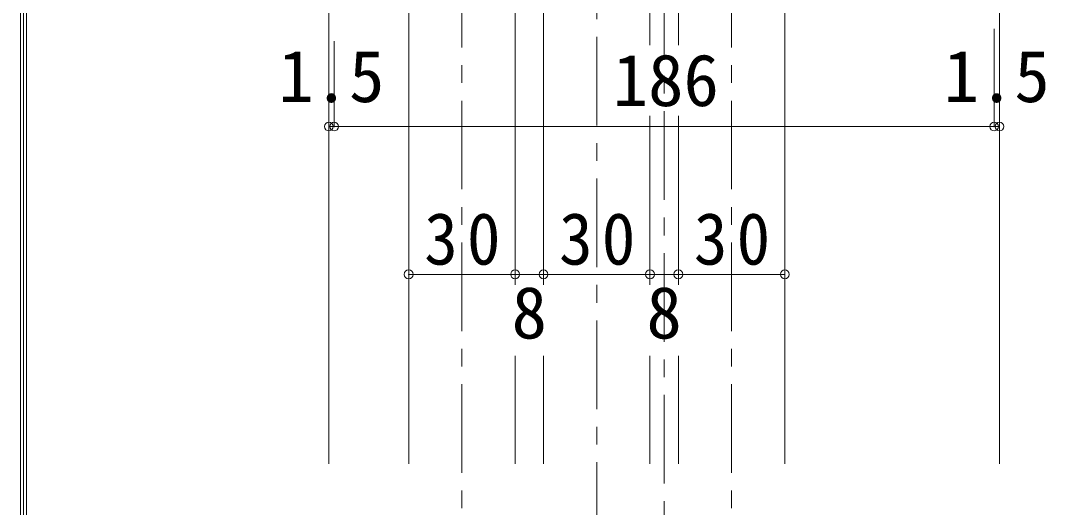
# Model space of a CAD drawing. Units: millimetres at full size, sheet at 1:5; details may follow other scales. Extents: x -957 to 993, y -689 to 708.
# Drawn here: x -957.2 to -668.3, y -216.7 to -79.3 of the extents above; entities that cross this region are included whole.
import ezdxf
from ezdxf.enums import TextEntityAlignment as Align

# ---------------------------------------------------------------- set-up
doc = ezdxf.new("R2010")
doc.units = ezdxf.units.MM
doc.header["$LTSCALE"] = 5
doc.header["$PDMODE"] = 32
doc.header["$PDSIZE"] = 2.5
doc.linetypes.add('CHAIN1', pattern=[8, 5, -1, 1, -1])
doc.layers.add('0-B_寸法', color=7, linetype='Continuous', lineweight=9)
doc.layers.add('F-1_枠', color=6, linetype='Continuous', lineweight=9)
doc.styles.add('ＭＳ ゴシック', font='')
doc.styles.get('ＭＳ ゴシック').set_extended_font_data('MS Gothic')

msp = doc.modelspace()

# ---------------------------------------------------------------- linework, layer by layer
at = {"layer": '0-B_寸法', "linetype": 'CHAIN1'}
for p, q in [((-775.816, -449.942), (-775.816, 68.058)), ((-832.816, 18.058), (-832.816, -439.942)), ((-756.816, 18.058), (-756.816, -439.942)), ((-794.816, -3.942), (-794.816, -439.942))]:
    msp.add_line(p, q, dxfattribs=at)
at = {"layer": '0-B_寸法'}
for p, q in [((-870.316, -204.442), (-870.316, -3.942)), ((-681.316, -204.442), (-681.316, -3.942)), ((-847.816, -33.942), (-847.816, -204.442)), ((-817.816, -33.942), (-817.816, -153.942)), ((-809.816, -33.942), (-809.816, -153.942)), ((-779.816, -33.942), (-779.816, -86.246)), ((-771.816, -33.942), (-771.816, -86.246)), ((-741.816, -33.942), (-741.816, -204.442)), ((-682.816, -109.246), (-682.816, -81.688)), ((-779.816, -106.246), (-779.816, -153.942)), ((-771.816, -106.246), (-771.816, -153.942)), ((-817.816, -150.942), (-847.816, -150.942)), ((-809.816, -150.942), (-817.816, -150.942)), ((-779.816, -150.942), (-809.816, -150.942)), ((-771.816, -150.942), (-779.816, -150.942)), ((-741.816, -150.942), (-771.816, -150.942)), ((-817.816, -173.942), (-817.816, -204.442)), ((-809.816, -173.942), (-809.816, -204.442)), ((-779.816, -173.942), (-779.816, -204.442)), ((-771.816, -173.942), (-771.816, -204.442))]:
    msp.add_line(p, q, dxfattribs=at)
at = {"layer": '0-B_寸法', "color": 4}
for p, q in [((-870.316, -109.246), (-870.316, -85.188)), ((-868.816, -109.246), (-868.816, -85.188)), ((-682.816, -109.246), (-682.816, -85.188)), ((-681.316, -109.246), (-681.316, -85.188)), ((-870.316, -109.246), (-868.816, -109.246)), ((-682.816, -109.246), (-681.316, -109.246))]:
    msp.add_line(p, q, dxfattribs=at)
at = {"layer": '0-B_寸法'}
msp.add_lwpolyline([(-682.816, -109.246), (-868.816, -109.246), (-868.816, -85.188)], dxfattribs=at)
for p in [(-870.316, -109.246), (-868.816, -109.246), (-682.816, -109.246), (-681.316, -109.246), (-847.816, -150.942), (-817.816, -150.942), (-809.816, -150.942), (-779.816, -150.942), (-771.816, -150.942), (-741.816, -150.942)]:
    msp.add_point(p, dxfattribs=at)
at = {"layer": 'F-1_枠'}
for p, q in [((-957.218, 707.602), (-957.218, -689.065)), ((-956.385, 707.602), (-956.385, -689.065)), ((-955.551, 707.602), (-955.551, -689.065))]:
    msp.add_line(p, q, dxfattribs=at)

# ---------------------------------------------------------------- texts
at = {"layer": '0-B_寸法', "style": 'ＭＳ ゴシック'}
for s, p in [('1.5', (-884.566, -106.746)), ('186', (-790.316, -107.864)), ('1.5', (-697.066, -106.746)), ('8', (-818.816, -173.442)), ('8', (-780.816, -173.442))]:
    msp.add_text(s, height=14.66, dxfattribs=at).set_placement(p, align=Align.BOTTOM_LEFT)
at = {"layer": '0-B_寸法', "char_height": 14.66, "attachment_point": 7, "style": 'ＭＳ ゴシック'}
for insert in [(-843.441, -148.442), (-805.441, -148.442), (-767.441, -148.442)]:
    msp.add_mtext('\\T1.27;\\W0.95;30', dxfattribs=dict(at, insert=insert))

doc.saveas('drawing.dxf')
